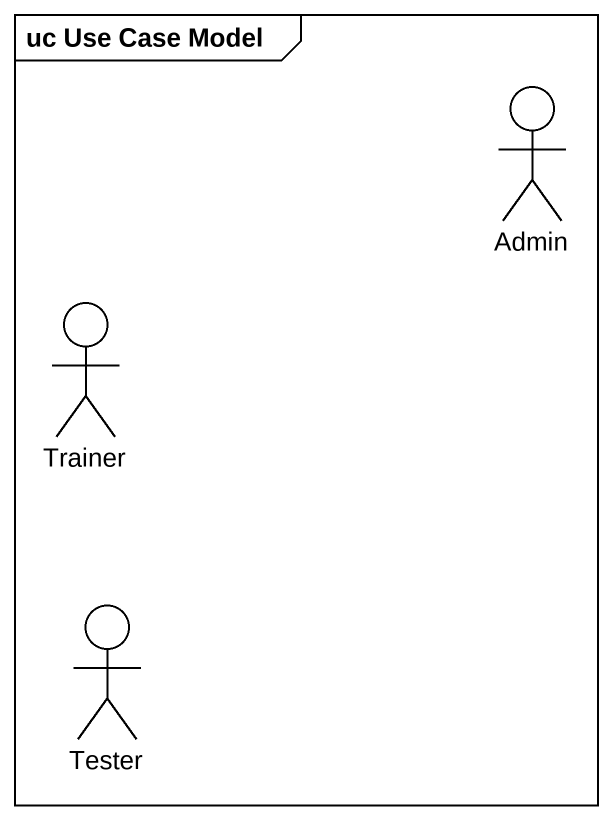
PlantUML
@startuml
mainframe uc Use Case Model
actor Admin
actor Trainer
actor Tester
@enduml
